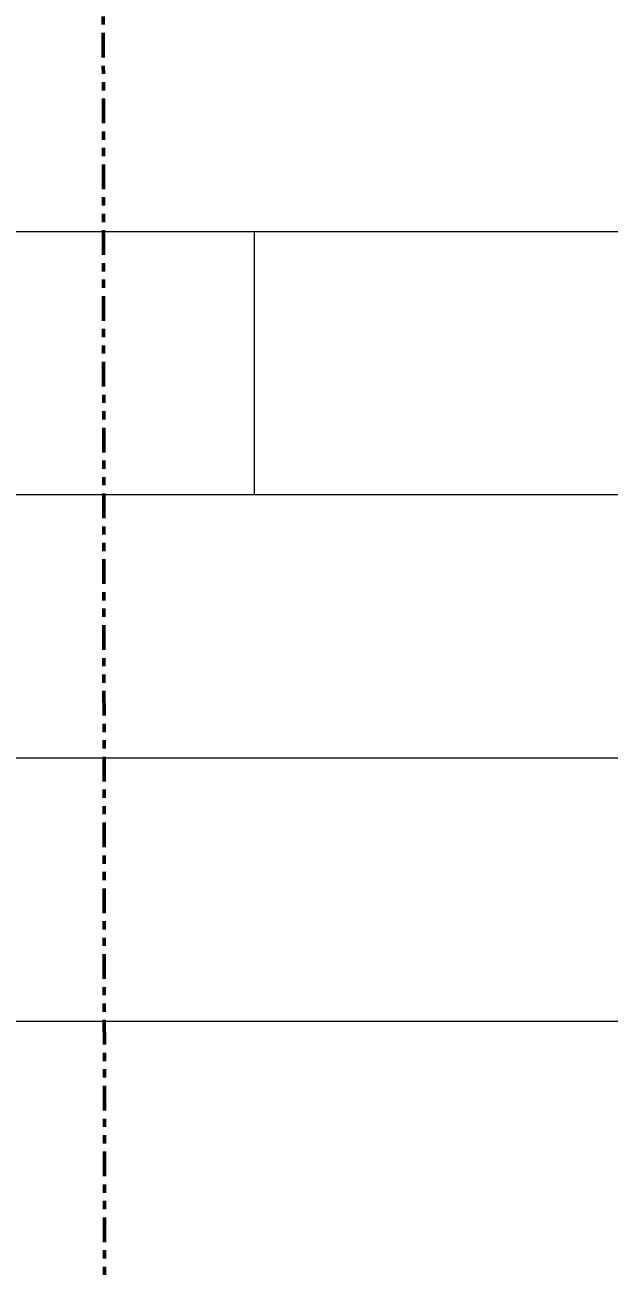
# Model space of a CAD drawing. Header units: inches. Extents: x -4218 to -1814, y 9706 to 12426.
# Drawn here: x -3870.46 to -3861.58, y 11930.89 to 11949.81 of the extents above; entities that cross this region are included whole.
import ezdxf

# ---------------------------------------------------------------- set-up
doc = ezdxf.new("R2010")
doc.units = ezdxf.units.IN
doc.header["$MEASUREMENT"] = 0
doc.linetypes.add('Aligning Line 1_8_', pattern=[0.25, 0.125, -0.125])
doc.linetypes.add('Double Dash 3_8_', pattern=[1, 0.375, -0.125, 0.125, -0.125, 0.125, -0.125])
for name, color, linetype, lineweight in [('0-1', 7, 'Continuous', 5), ('0-3', 147, 'Aligning Line 1_8_', 9), ('A-ANNO-DIMS', 211, 'Continuous', 9), ('A-ANNO-DIMS-96', 211, 'Continuous', 9), ('A-FLOR-PATT-1', 35, 'Continuous', 9), ('C-PROP-LINE-1', 250, 'Double Dash 3_8_', 50)]:
    doc.layers.add(name, color=color, linetype=linetype, lineweight=lineweight)
doc.styles.add('Century Gothic', font='ufonts.com_century-gothic.ttf', dxfattribs={"height": 9})
doc.dimstyles.new('OD__1_8__Tol__', dxfattribs={"dimscale": 12, "dimtxt": 9.397514, "dimasz": 1, "dimexe": 0.75, "dimexo": 0.5, "dimgap": 0.125, "dimtad": 1, "dimdec": 3, "dimrnd": 0.125, "dimzin": 3, "dimdsep": 46, "dimlunit": 4, "dimtxsty": 'Century Gothic', "dimblk1": 'OBLIQUE', "dimblk2": 'OBLIQUE', "dimsah": 1, "dimcen": 0.09, "dimdle": 0.75, "dimazin": 0, "dimtfac": 1, "dimtdec": 4, "dimtix": 1, "dimtmove": 0, "dimatfit": 3, "dimfxl": 1, "dimtvp": 1, "dimtfill": 1, "dimfrac": 2, "dimtolj": 1, "dimtzin": 0, "dimarcsym": 2})

# ---------------------------------------------------------------- blocks, each defined once
blk = doc.blocks.new('Family - ___-1878357-FLOOR PLAN - 2ND FLOOR')
at = {"layer": 'C-PROP-LINE-1'}
blk.add_line((-3869.448, 12124.69), (-3867.122, 9890.979), dxfattribs=at)
blk = doc.blocks.new('CTR - 1st Phase - Shell_rvt-1-FLOOR PLAN - 2ND FLOOR')
at = {"layer": 'A-FLOR-PATT-1'}
h = blk.add_hatch(dxfattribs=at)
h.set_pattern_fill('FP_45', color=256, style=0, pattern_type=2)
h.set_pattern_definition([(0, (-2818.974, 11194.667), (0, 4), []), (90, (-2818.974, 11194.667), (-8, 8), [4, -28]), (90, (-2802.974, 11198.667), (-8, 8), [4, -28])])
h.paths.add_polyline_path([(-3892.341, 11860.902), (-3860.911, 11860.902), (-3860.911, 11895.139), (-3861.38, 11895.139), (-3861.38, 11931.264), (-3860.911, 11931.264), (-3860.928, 11965.502), (-3921.612, 11965.499), (-3921.612, 11965.44), (-3891.706, 11965.423), (-3891.443, 11965.294), (-3891.304, 11965.118), (-3891.279, 11964.94), (-3891.349, 11964.69), (-3891.464, 11964.566), (-3891.714, 11964.455), (-3892.246, 11964.44), (-3921.612, 11964.431), (-3921.612, 11861.947), (-3891.706, 11861.93), (-3891.443, 11861.8), (-3891.304, 11861.624), (-3891.279, 11861.447), (-3891.349, 11861.197), (-3891.464, 11861.072), (-3891.714, 11860.961), (-3892.246, 11860.947), (-3921.612, 11860.938), (-3921.612, 11860.902), (-3892.407, 11860.902)], flags=0)
at = {"layer": '0-3'}
blk.add_blockref('Family - ___-1878357-FLOOR PLAN - 2ND FLOOR', (0, 0), dxfattribs=at)
blk = doc.blocks.new('DIMBLOCK7-FLOOR PLAN - 2ND FLOOR')
at = {"layer": 'A-ANNO-DIMS-96'}
for p, q in [((-4043.678, 9973.939), (-4043.678, 12124.839)), ((-3862.286, 12115.839), (-4052.678, 12115.839)), ((-4043.678, 12115.839), (-3862.286, 12115.839)), ((-3862.286, 9982.939), (-4052.678, 9982.939)), ((-4043.678, 9982.939), (-3862.286, 9982.939))]:
    blk.add_line(p, q, dxfattribs=at)
at = {"layer": 'A-ANNO-DIMS-96', "lineweight": 50}
for p, q in [((-4043.678, 12115.839), (-4049.678, 12121.839)), ((-4043.678, 12115.839), (-4037.678, 12109.839)), ((-4043.678, 9982.939), (-4049.678, 9988.939)), ((-4043.678, 9982.939), (-4037.678, 9976.939))]:
    blk.add_line(p, q, dxfattribs=at)
at = {"layer": 'A-ANNO-DIMS-96', "color": 0, "insert": (-4056.713, 11015.156), "char_height": 9, "width": 82.16113, "attachment_point": 1, "rotation": 90, "line_spacing_factor": 0.984502, "style": 'Century Gothic', "bg_fill": 3, "box_fill_scale": 1.25, "bg_fill_color": 256, "bg_fill_true_color": 13158600, "bg_fill_transparency": 0}
blk.add_mtext('177\' - 8 7/8"', dxfattribs=at)
blk = doc.blocks.new('_Oblique')
at = {"color": 0, "linetype": 'ByBlock', "lineweight": -2}
blk.add_line((-0.5, -0.5), (0.5, 0.5), dxfattribs=at)

msp = doc.modelspace()

# ---------------------------------------------------------------- block references
at = {"layer": '0-1'}
msp.add_blockref('CTR - 1st Phase - Shell_rvt-1-FLOOR PLAN - 2ND FLOOR', (0, 0), dxfattribs=at)

# ---------------------------------------------------------------- next in the draw order: dimensions: what is measured, and where the dimension line sits
at = {"layer": 'A-ANNO-DIMS'}
dim = msp.add_linear_dim(base=(-4043.67756, 12115.8394), p1=(-3856.28624, 9982.9394), p2=(-3856.28624, 12115.8394), angle=90, dimstyle='OD__1_8__Tol__', override={"dimpost": '<>', "dimfxl": 2132.9}, dxfattribs=at)
dim.commit()
dim.dimension.update_dxf_attribs({"geometry": 'DIMBLOCK7-FLOOR PLAN - 2ND FLOOR', "text_midpoint": (-4050.40257, 11049.3894)})

doc.saveas('drawing.dxf')
